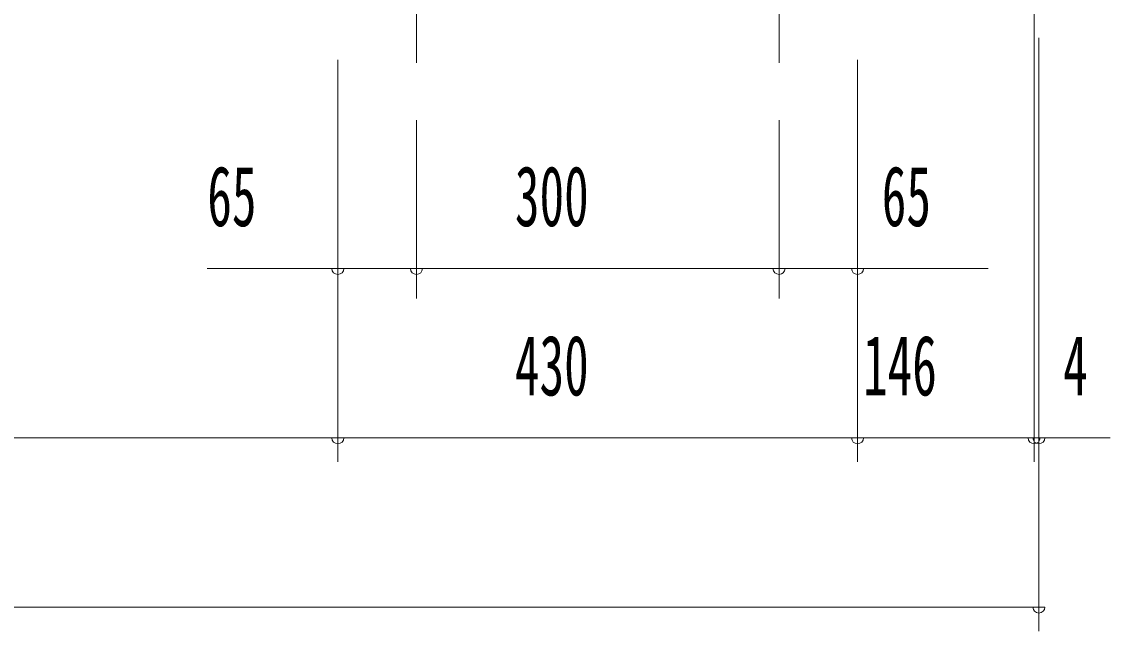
# Model space of a CAD drawing. Units: millimetres, scale not verified. Extents: x -5740 to 5740, y -4020 to 4020.
# Drawn here: x -3765 to -2864, y -2843 to -2339 of the extents above; entities that cross this region are included whole.
import ezdxf
from ezdxf.enums import TextEntityAlignment as Align

# ---------------------------------------------------------------- set-up
doc = ezdxf.new("R2010")
doc.units = ezdxf.units.MM
doc.header["$LTSCALE"] = 10
doc.linetypes.add('CHAIN2', pattern=[12, 9, -1, 1, -1])
doc.layers.add('0-4_2_2_CENTER', color=3, linetype='CHAIN2', lineweight=18)
doc.layers.add('0-5_2_5_DIM', color=3, linetype='Continuous', lineweight=18)
doc.styles.add('ＭＳ ゴシック', font='')
doc.styles.get('ＭＳ ゴシック').set_extended_font_data('MS Gothic')

msp = doc.modelspace()

# ---------------------------------------------------------------- linework, layer by layer
at = {"layer": '0-4_2_2_CENTER'}
for p, q in [((-3438.2, -2282.81), (-3438.2, -2382.81)), ((-3138.2, -2282.81), (-3138.2, -2382.81))]:
    msp.add_line(p, q, dxfattribs=at)
at = {"layer": '0-5_2_5_DIM'}
for p, q in [((-2927.2, -2041.18), (-2927.2, -2702.81)), ((-2923.2, -2352.08), (-2923.2, -2842.81)), ((-3503.2, -2370.31), (-3503.2, -2702.81)), ((-3073.2, -2370.31), (-3073.2, -2702.81)), ((-3438.2, -2420.31), (-3438.2, -2567.81)), ((-3138.2, -2420.31), (-3138.2, -2567.81)), ((-2965.2, -2542.81), (-3611.2, -2542.81)), ((-3498.2, -2542.81), (-3508.2, -2542.81)), ((-3433.2, -2542.81), (-3443.2, -2542.81)), ((-3133.2, -2542.81), (-3143.2, -2542.81)), ((-3068.2, -2542.81), (-3078.2, -2542.81)), ((-4753.2, -2682.81), (-2864.2, -2682.81)), ((-3498.2, -2682.81), (-3508.2, -2682.81)), ((-3068.2, -2682.81), (-3078.2, -2682.81)), ((-2922.2, -2682.81), (-2932.2, -2682.81)), ((-2918.2, -2682.81), (-2928.2, -2682.81)), ((-2923.2, -2822.81), (-4753.2, -2822.81)), ((-2918.2, -2822.81), (-2928.2, -2822.81))]:
    msp.add_line(p, q, dxfattribs=at)
for centre in [(-3503.2, -2542.81), (-3438.2, -2542.81), (-3138.2, -2542.81), (-3073.2, -2542.81), (-3503.2, -2682.81), (-3073.2, -2682.81), (-2927.2, -2682.81), (-2923.2, -2682.81), (-2923.2, -2822.81)]:
    msp.add_arc(centre, 5, 180, 0, dxfattribs=at)

# ---------------------------------------------------------------- texts
at = {"layer": '0-5_2_5_DIM', "color": 7, "style": 'ＭＳ ゴシック', "width": 0.6}
for s, p in [('65', (-3611.2, -2522.81)), ('300', (-3356.7, -2522.81)), ('65', (-3053.2, -2522.81)), ('430', (-3356.7, -2662.81)), ('146', (-3068.7, -2662.81)), ('4', (-2903.2, -2662.81))]:
    msp.add_text(s, height=49.85, dxfattribs=at).set_placement(p, align=Align.BOTTOM_LEFT)

doc.saveas('drawing.dxf')
